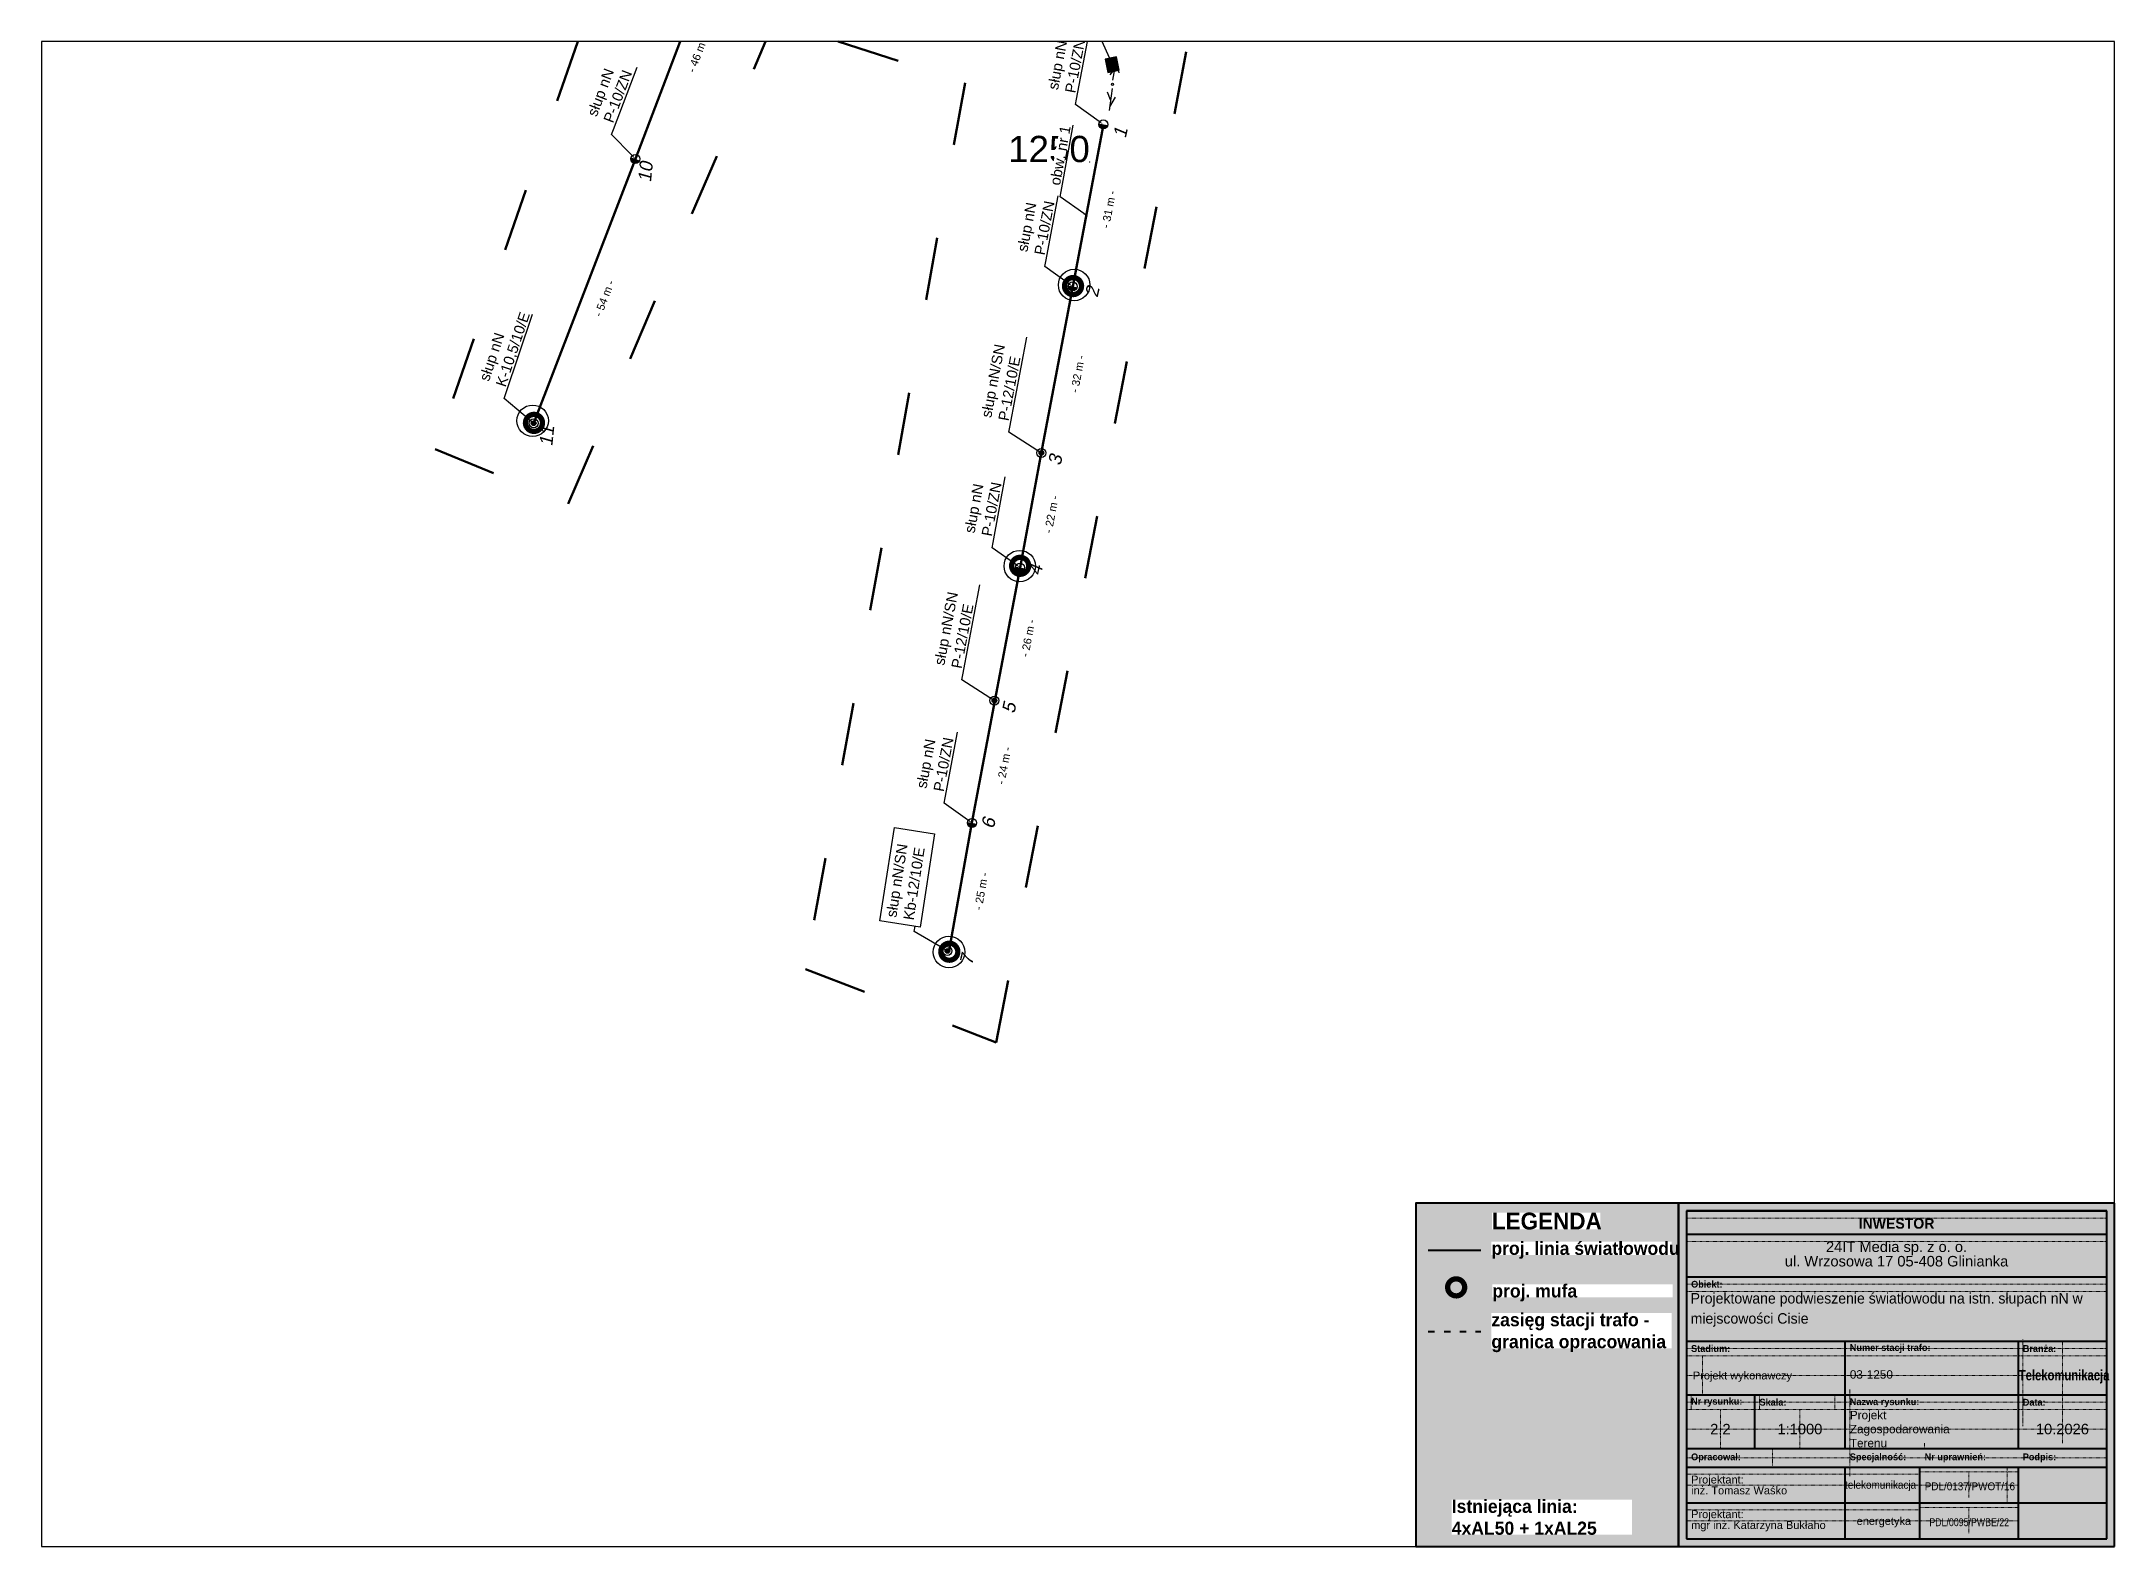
# Paper-space layout '1250-2' of a CAD drawing. Header units: metres, sheet in millimetres. Extents: x 0 to 395, y 0 to 287.
# The model-space entities are those that its viewports show. They can reach past a viewport. Long polylines and large blocks are cut down to what shows.
import ezdxf
from ezdxf import colors
from ezdxf.entities.mleader import LeaderData, LeaderLine
from ezdxf.enums import TextEntityAlignment as Align
from ezdxf.math import Vec2, Vec3

# ---------------------------------------------------------------- set-up
doc = ezdxf.new("R2010")
doc.units = ezdxf.units.M
for name, pattern in [('ACAD_ISO03W100', [30, 12, -18]), ('DGN Style 2', [0.005224, 0.003135, -0.00209]), ('GCAD_ISO03W100', [30, 12, -18])]:
    doc.linetypes.add(name, pattern=pattern)
for name, color, linetype, lineweight in [('!tele', 30, 'Continuous', 50), ('!trafo', 6, 'GCAD_ISO03W100', 50), ('00_Mufa', 3, 'Continuous', 30), ('00_rurka', 30, 'Continuous', 30), ('@Tabelka', 7, 'Continuous', 13), ('_MM LINIA Sn', 40, 'Continuous', 30), ('_mm zasięg trafo', 6, 'ACAD_ISO03W100', 35), ('_numery', 7, 'Continuous', 40), ('_światłowód', 30, 'Continuous', 50), ('trafo otwock2|Survey_Point_Text_Name', 7, 'Continuous', 0)]:
    doc.layers.add(name, color=color, linetype=linetype, lineweight=lineweight)
doc.layers.add('@KonstrTabelki', color=253, linetype='DGN Style 2', lineweight=0, plot=False)
doc.layers.add('_arkusze model', color=7, linetype='Continuous', lineweight=50, plot=False)
for name, color, linetype in [('_MM mufy', 3, 'Continuous'), ('_MM opisy', 7, 'Continuous'), ('_MM slupy', 5, 'Continuous'), ('_mm trafo', 3, 'Continuous'), ('DIM', 7, 'Continuous')]:
    doc.layers.add(name, color=color, linetype=linetype)
doc.styles.add('BardzoMale-PrawaGora', font='arial.ttf', dxfattribs={"height": 0.0025})
doc.styles.get("Standard").update_dxf_attribs({"font": 'arial.ttf'})
doc.dimstyles.new('opis linie', dxfattribs={"dimtxt": 1.5, "dimasz": 0.18, "dimexe": 0.18, "dimexo": 0.0625, "dimgap": 2.5, "dimtad": 4, "dimdec": 0, "dimzin": 0, "dimdsep": 46, "dimtxsty": 'Standard', "dimcen": 0.09, "dimse1": 1, "dimse2": 1, "dimsd1": 1, "dimsd2": 1, "dimclrt": 256, "dimadec": 0, "dimazin": 0, "dimtfac": 1, "dimtdec": 0, "dimtofl": 0, "dimtmove": 0, "dimatfit": 3, "dimfxl": 1, "dimtfill": 1, "dimtolj": 1, "dimtzin": 0, "dimarcsym": 0})

# ---------------------------------------------------------------- blocks, each defined once
blk = doc.blocks.new('tabelka')
at = {"true_color": 0xffffff, "transparency": 33554687}
h = blk.add_hatch(color=7, dxfattribs=at)
h.dxf.hatch_style = 1
h.paths.add_polyline_path([(-83, 65.41), (0, 65.41), (0, 0), (-83, 0)])
at = {"layer": '@KonstrTabelki', "lineweight": 0}
for p, q in [((-1.5, 62.52), (-81.5, 62.52)), ((-1.5, 58.08), (-81.5, 58.08)), ((-1.5, 49.94), (-81.5, 49.94)), ((-81.5, 48.55), (-1.5, 48.55)), ((-1.5, 37.69), (-81.5, 37.69)), ((-81.5, 36.3), (-1.5, 36.3)), ((-78.46, 36.3), (-78.46, 28.86)), ((-17.47, 39.44), (-17.47, 22.94)), ((-9.93, 19.68), (-9.93, 39.08)), ((-81.5, 32.58), (-1.5, 32.58)), ((-80.6, 28.86), (-80.6, 26.08)), ((-67.58, 28.86), (-67.58, 26.08)), ((-53.27, 26.08), (-53.27, 28.86)), ((-50.39, 29.9), (-50.39, 18.64)), ((-17.47, 28.86), (-17.47, 22.94)), ((-9.93, 19.68), (-9.93, 28.86)), ((-1.5, 27.47), (-81.5, 27.47)), ((-81.5, 26.08), (-1.5, 26.08)), ((-74.99, 18.64), (-74.99, 26.08)), ((-59.88, 18.64), (-59.88, 26.08)), ((-1.5, 27.47), (-18.36, 27.47)), ((-1.5, 22.36), (-81.5, 22.36)), ((-1.5, 22.36), (-18.36, 22.36)), ((-81.5, 16.88), (-1.5, 16.88)), ((-65.11, 18.64), (-65.11, 15.11)), ((-50.39, 18.64), (-50.39, 13.41)), ((-36.15, 19.68), (-36.15, 18.64)), ((-37.05, 13.77), (-81.5, 13.77)), ((-37.05, 14.25), (-18.36, 14.25)), ((-27.71, 14.25), (-27.71, 9.31)), ((-20.43, 15.11), (-20.43, 8.31)), ((-37.05, 11.71), (-81.5, 11.71)), ((-18.36, 11.71), (-37.05, 11.71)), ((-37.05, 6.97), (-81.5, 6.97)), ((-37.05, 4.9), (-81.5, 4.9)), ((-37.05, 7.44), (-18.36, 7.44)), ((-18.36, 4.9), (-37.05, 4.9)), ((-27.71, 7.44), (-27.71, 2.5))]:
    blk.add_line(p, q, dxfattribs=at)
at = {"layer": '@KonstrTabelki'}
for points in [[(-51.29, 28.86), (-51.29, 39.08)], [(-51.29, 18.64), (-51.29, 28.86)]]:
    blk.add_lwpolyline(points, dxfattribs=at)
at = {"layer": '@Tabelka', "lineweight": 40}
for p, q in [((0, 65.41), (-83, 65.41)), ((-83, 65.41), (-83, 0)), ((-81.5, 63.91), (-1.5, 63.91)), ((-1.5, 63.91), (-81.5, 63.91)), ((-81.5, 63.91), (-81.5, 1.5)), ((-1.5, 1.5), (-1.5, 63.91)), ((0, 0), (0, 65.41)), ((-81.5, 59.47), (-1.5, 59.47)), ((-81.5, 51.33), (-1.5, 51.33)), ((-81.5, 39.08), (-1.5, 39.08)), ((-81.5, 39.08), (-18.36, 39.08)), ((-51.29, 28.86), (-51.29, 39.08)), ((-51.29, 28.86), (-51.29, 35.67)), ((-18.36, 39.08), (-18.36, 28.86)), ((-81.5, 28.86), (-18.36, 28.86)), ((-68.48, 18.64), (-68.48, 28.86)), ((-51.29, 18.64), (-51.29, 28.86)), ((-18.36, 28.86), (-1.5, 28.86)), ((-18.36, 28.86), (-18.36, 18.64)), ((-51.29, 18.64), (-51.29, 25.45)), ((-18.36, 25.45), (-18.36, 18.64)), ((-81.5, 18.64), (-1.5, 18.64)), ((-81.5, 18.64), (-1.5, 18.64)), ((-81.5, 15.11), (-1.5, 15.11)), ((-51.29, 1.5), (-51.29, 15.11)), ((-37.05, 1.5), (-37.05, 15.11)), ((-18.36, 15.11), (-18.36, 1.5)), ((-81.5, 8.31), (-1.5, 8.31)), ((-81.5, 8.31), (-1.5, 8.31)), ((-81.5, 1.5), (-1.5, 1.5)), ((-83, 0), (0, 0))]:
    blk.add_line(p, q, dxfattribs=at)
at = {"layer": '@Tabelka'}
for s, insert, char_height, attachment_point, line_spacing_factor in [('{\\fLato Light|b1|i0|c238|p34;INWESTOR}', (-41.5, 62.52), 2, 2, 0.825), ('24IT Media sp. z o. o.\\Pul. Wrzosowa 17 05-408 Glinianka', (-41.5, 58.08), 2, 2, 0.825), ('{\\fLato Light|b1|i0|c238|p34;Obiekt:}', (-80.6, 49.94), 1.3, 4, 0.946154), ('{\\fLato Light|b1|i0|c238|p34;Branża:}', (-17.47, 37.69), 1.3, 4, 0.946154), ('Projekt wykonawczy', (-80.27, 32.34), 1.5, 4, 0.825), ('{\\fLato Light|b1|i0|c238|p34;\\W0.8;Telekomunikacja}', (-9.6, 32.34), 2, 5, 0.76875), ('{\\fLato Light|b1|i0|c238|p34;Nr rysunku:}', (-80.6, 27.47), 1.3, 4, 0.946154), ('{\\fLato Light|b1|i0|c238|p34;Skala:}', (-67.58, 27.47), 1.3, 4, 0.946154), ('{\\fLato Light|b1|i0|c238|p34;Nazwa rysunku:}', (-50.39, 27.38), 1.3, 4, 0.946154), ('{\\fLato Light|b1|i0|c238|p34;Data:}', (-17.47, 27.47), 1.3, 4, 0.946154), ('10.2026', (-9.93, 22.36), 2, 5, 0.825), ('{\\fLato Light|b1|i0|c238|p34;Opracował:}', (-80.6, 16.88), 1.3, 4, 0.946154), ('{\\fLato Light|b1|i0|c238|p34;Specjalność:}', (-50.39, 16.88), 1.3, 4, 0.946154), ('{\\fLato Light|b1|i0|c238|p34;Nr uprawnień:}', (-36.15, 16.88), 1.3, 4, 0.946154), ('{\\fLato Light|b1|i0|c238|p34;Podpis:}', (-17.47, 16.88), 1.3, 4, 0.946154)]:
    blk.add_mtext(s, dxfattribs=dict(at, insert=insert, char_height=char_height, attachment_point=attachment_point, line_spacing_factor=line_spacing_factor))
for s, insert, char_height, width, attachment_point, line_spacing_factor in [('{\\fLato Light|b1|i0|c238|p34;Stadium:}', (-80.6, 37.69), 1.3, 8.6456, 4, 0.946154), ('{\\fLato Light|b1|i0|c238|p34;Numer stacji trafo:}', (-50.39, 37.69), 1.3, 16.1141, 4, 0.946154), ('Projektant:\\Pinż. Tomasz Waśko', (-80.6, 11.71), 1.5, 27.9275, 4, 0.825), ('{\\W0.9;telekomunikacja}', (-44.53, 11.53), 1.5, 22.915, 5, 0.825), ('{\\W0.9;PDL/0137/PWOT/16}', (-27.54, 11.46), 1.5, 22.915, 5, 0.825), ('Projektant:\\Pmgr inż. Katarzyna Bukłaho', (-80.6, 4.9), 1.5, 27.9275, 4, 0.825), ('energetyka', (-43.91, 4.64), 1.5, 22.915, 5, 0.825), ('{\\W0.8;PDL/0095/PWBE/22}', (-27.66, 4.62), 1.5, 22.915, 5, 0.825)]:
    blk.add_mtext(s, dxfattribs=dict(at, insert=insert, char_height=char_height, width=width, attachment_point=attachment_point, line_spacing_factor=line_spacing_factor))
blk = doc.blocks.new('mufa')
at = {"layer": '_MM mufy'}
h = blk.add_hatch(color=256, dxfattribs=at)
h.dxf.hatch_style = 1
h.paths.add_polyline_path([(2.15, 0.12, 1), (-2.1, -0.05, 1)])
h.paths.add_polyline_path([(-1.1, -0.01, -1), (1.15, 0.08, -1)], flags=16)
h.paths.add_polyline_path([(-0.83, 0, -1), (0.88, 0.07, -1)], flags=0)
blk = doc.blocks.new('legenda')
at = {"true_color": 0xffffff, "transparency": 33554687}
h = blk.add_hatch(color=7, dxfattribs=at)
h.dxf.hatch_style = 1
h.paths.add_polyline_path([(-50, 65.41), (0, 65.41), (0, 0), (-50, 0)])
at = {"lineweight": 40}
blk.add_lwpolyline([(0, 65.41), (-50, 65.41), (-50, 0)], dxfattribs=at)
at = {"layer": '_mm zasięg trafo', "lineweight": 40, "ltscale": 0.1}
blk.add_lwpolyline([(-47.62, 40.95), (-37.62, 40.95)], dxfattribs=at)
at = {"layer": '_światłowód', "lineweight": 40}
blk.add_lwpolyline([(-47.62, 56.41), (-37.62, 56.41)], dxfattribs=at)
at = {"layer": '_mm zasięg trafo'}
blk.add_blockref('mufa', (-42.35, 49.31), dxfattribs=at)
at = {"layer": '_mm zasięg trafo', "bg_fill": 3, "box_fill_scale": 1, "bg_fill_color": 256, "bg_fill_transparency": 0}
for s, width, heights, insert, char_height, attachment_point in [('{\\fLato Light|b1|i0|c238|p34;\\C7;LEGENDA}', 20.65, [-3.27], (-35.53, 63.58), 3.2, 1), ('\\pxt4;{\\fLato Light|b1|i0|c238|p34;\\C7;proj. linia światłowodu}', 34.3358, [0], (-35.62, 56.41), 2.5, 4), ('\\pxt4;{\\fLato Light|b1|i0|c238|p34;\\C7;proj. mufa}', 34.3358, [0], (-35.44, 48.3), 2.5, 4), ('\\pxt4;{\\fLato Light|b1|i0|c238|p34;\\C7;zasięg stacji trafo - granica opracowania}', 34.3358, [-7.36], (-35.62, 40.72), 2.5, 4)]:
    blk.add_mtext_dynamic_manual_height_columns(s, width=width, gutter_width=1, heights=heights, dxfattribs=dict(at, insert=insert, char_height=char_height, attachment_point=attachment_point))
at = {"lineweight": 40}
blk.add_lwpolyline([(-50, 0), (0, 0), (0, 65.41)], dxfattribs=at)
at = {"layer": '_mm zasięg trafo', "insert": (-43.16, 5.56), "char_height": 2.5, "attachment_point": 4, "bg_fill": 3, "box_fill_scale": 1, "bg_fill_color": 256, "bg_fill_transparency": 0}
blk.add_mtext_dynamic_manual_height_columns('\\pxt4;{\\fLato Light|b1|i0|c238|p34;\\C7;Istniejąca linia:\\P4xAL50 + 1xAL25}', width=34.3358, gutter_width=1, heights=[-6.79], dxfattribs=at)
blk = doc.blocks.new('trafo')
at = {"layer": '_mm trafo'}
h = blk.add_hatch(color=256, dxfattribs=at)
h.dxf.hatch_style = 1
h.paths.add_polyline_path([(-1.15, 1.02), (-0.52, -1.51), (1.64, -0.96), (1.01, 1.59)])
at = {"layer": '_MM LINIA Sn', "color": 2, "lineweight": 60}
for p, q in [((0.58, 0.02), (-0.43, 0.9)), ((-0.32, -0.23), (0.58, 0.02)), ((0.58, -0.92), (-0.32, -0.23)), ((0.55, -0.72), (0.41, -0.9)), ((0.41, -0.9), (0.58, -0.92)), ((0.58, -0.92), (0.55, -0.72))]:
    blk.add_line(p, q, dxfattribs=at)
at = {"layer": '_mm trafo', "flags": 128}
blk.add_lwpolyline([(-0.52, -1.52), (1.64, -0.96), (0.98, 1.58), (-1.17, 0.99), (-0.52, -1.52)], close=True, dxfattribs=at)
blk = doc.blocks.new('ZN')
at = {"layer": '_MM slupy', "transparency": 33554687}
h = blk.add_hatch(color=256, dxfattribs=at)
h.dxf.hatch_style = 1
h.paths.add_polyline_path([(0, -0.86), (0, 0.86, 1)])
at = {"layer": '_MM slupy'}
blk.add_circle((0, 0), 0.857, dxfattribs=at)
blk = doc.blocks.new('E')
at = {"layer": '_MM slupy'}
h = blk.add_hatch(color=256, dxfattribs=at)
h.dxf.hatch_style = 1
h.paths.add_polyline_path([(0.27, 0.37, 1), (-0.27, -0.37, 1)])
for radius in [0.857, 0.457]:
    blk.add_circle((0, 0), radius, dxfattribs=at)
blk = doc.blocks.new('trafo otwock2|NULL-flatten-1083')
at = {"color": 2, "linetype": 'Continuous', "lineweight": 0}
blk.add_point((0, 0), dxfattribs=at)
blk = doc.blocks.new('trafo otwock2-flatten-1')
at = {"layer": '!tele'}
blk.add_blockref('trafo otwock2|NULL-flatten-1083', (7525507.6139, 5787170.01323), dxfattribs=at)
at = {"layer": 'trafo otwock2|Survey_Point_Text_Name', "color": 3, "linetype": 'Continuous', "lineweight": 53}
blk.add_text('1250', height=5, dxfattribs=at).set_placement((7525507.6139, 5787170.01323), align=Align.RIGHT)
blk = doc.blocks.new('*D3405')
at = {"layer": 'DIM', "insert": (7525486.95, 5787031.2), "char_height": 1.5, "attachment_point": 5, "rotation": 79.9301, "bg_fill": 3, "box_fill_scale": 1.1, "bg_fill_color": 9, "bg_fill_true_color": 13158600, "bg_fill_transparency": 0}
blk.add_mtext('\\A1;- 25 m -', dxfattribs=at)
blk = doc.blocks.new('*D3406')
at = {"layer": 'DIM', "insert": (7525491.28, 5787055.09), "char_height": 1.5, "attachment_point": 5, "rotation": 79.4292, "bg_fill": 3, "box_fill_scale": 1.1, "bg_fill_color": 9, "bg_fill_true_color": 13158600, "bg_fill_transparency": 0}
blk.add_mtext('\\A1;- 24 m -', dxfattribs=at)
blk = doc.blocks.new('*D3407')
at = {"layer": 'DIM', "insert": (7525495.87, 5787079.38), "char_height": 1.5, "attachment_point": 5, "rotation": 79.2403, "bg_fill": 3, "box_fill_scale": 1.1, "bg_fill_color": 9, "bg_fill_true_color": 13158600, "bg_fill_transparency": 0}
blk.add_mtext('\\A1;- 26 m -', dxfattribs=at)
blk = doc.blocks.new('*D3408')
at = {"layer": 'DIM', "insert": (7525500.29, 5787102.94), "char_height": 1.5, "attachment_point": 5, "rotation": 79.5132, "bg_fill": 3, "box_fill_scale": 1.1, "bg_fill_color": 9, "bg_fill_true_color": 13158600, "bg_fill_transparency": 0}
blk.add_mtext('\\A1;- 22 m -', dxfattribs=at)
blk = doc.blocks.new('*D3409')
at = {"layer": 'DIM', "insert": (7525505.31, 5787129.69), "char_height": 1.5, "attachment_point": 5, "rotation": 79.314, "bg_fill": 3, "box_fill_scale": 1.1, "bg_fill_color": 9, "bg_fill_true_color": 13158600, "bg_fill_transparency": 0}
blk.add_mtext('\\A1;- 32 m -', dxfattribs=at)
blk = doc.blocks.new('*D3410')
at = {"layer": 'DIM', "insert": (7525511.23, 5787161.02), "char_height": 1.5, "attachment_point": 5, "rotation": 79.2889, "bg_fill": 3, "box_fill_scale": 1.1, "bg_fill_color": 9, "bg_fill_true_color": 13158600, "bg_fill_transparency": 0}
blk.add_mtext('\\A1;- 31 m -', dxfattribs=at)
blk = doc.blocks.new('*D3417')
at = {"layer": 'DIM', "insert": (7525415.2, 5787144.07), "char_height": 1.5, "attachment_point": 5, "rotation": 68.9564, "bg_fill": 3, "box_fill_scale": 1.1, "bg_fill_color": 9, "bg_fill_true_color": 13158600, "bg_fill_transparency": 0}
blk.add_mtext('\\A1;- 54 m -', dxfattribs=at)
blk = doc.blocks.new('*D3418')
at = {"layer": 'DIM', "insert": (7525432.98, 5787190.55), "char_height": 1.5, "attachment_point": 5, "rotation": 69.183, "bg_fill": 3, "box_fill_scale": 1.1, "bg_fill_color": 9, "bg_fill_true_color": 13158600, "bg_fill_transparency": 0}
blk.add_mtext('\\A1;- 46 m -', dxfattribs=at)
blk = doc.blocks.new('q')
at = {"layer": '_MM slupy'}
blk.add_blockref('ZN', (0, 0), dxfattribs=at)
at = {"layer": '_MM opisy'}
ml = blk.add_multileader_mtext('Standard', dxfattribs=at)
ml.set_content('\\pxql;słup nN\\PP-10/ZN', color=256)
ml.set_leader_properties()
ml.build(insert=Vec2(0, 0))
ml.multileader.update_dxf_attribs({"has_text_frame": 1, "text_left_attachment_type": 5, "text_right_attachment_type": 5, "dogleg_length": 1, "arrow_head_size": 1})
ctx = ml.context
ctx.base_point, ctx.char_height, ctx.arrow_head_size, ctx.landing_gap_size, ctx.plane_origin = Vec3(3.75, 5.9), 2, 1, 1, Vec3(1.72, -1.42)
ctx.left_attachment, ctx.right_attachment = 5, 5
notes = []
notes.append((ctx, [(0, (1, 1, 0), (2.75, 5.9), (1, 0), 1, [(0, [(0, 0), (2.75, 5.9)], 0, [])])]))
ctx.mtext.insert, ctx.mtext.flow_direction = Vec3(4.75, 11.7), 5
ctx.mtext.has_bg_fill, ctx.mtext.bg_color, ctx.mtext.bg_scale_factor, ctx.mtext.bg_transparency, ctx.mtext.use_window_bg_color = 1, -1023410175, 1, 0, 1
for ctx, leaders in notes:
    for number, flags, end, landing, length, lines in leaders:
        leader = LeaderData()
        leader.index, (leader.has_last_leader_line, leader.has_dogleg_vector, leader.attachment_direction) = number, flags
        leader.last_leader_point, leader.dogleg_vector, leader.dogleg_length = Vec3(end), Vec3(landing), length
        for number, points, colour, breaks in lines:
            line = LeaderLine()
            line.index, line.vertices, line.color, line.breaks = number, Vec3.list(points), colors.encode_raw_color(colour), breaks
            leader.lines.append(line)
        ctx.leaders.append(leader)

msp = doc.modelspace()

# ---------------------------------------------------------------- linework, layer by layer
at = {"layer": '!trafo', "color": 6}
msp.add_lwpolyline([(7525383.04, 5787115.34), (7525408.35, 5787104.95), (7525447.59, 5787196.93), (7525483.88, 5787185.12), (7525453.5, 5787016.35), (7525489.79, 5787002.42), (7525531.56, 5787220.14), (7525572.91, 5787207.06), (7525572.91, 5787266.55), (7525457.72, 5787317.18), (7525403.71, 5787248.83), (7525418.06, 5787215.5)], close=True, dxfattribs=at)
at = {"layer": '00_Mufa'}
for centre in [(7525504.64, 5787146.62), (7525401.55, 5787120.76), (7525494.29, 5787093.09), (7525480.81, 5787019.61)]:
    msp.add_circle(centre, 3, dxfattribs=at)
at = {"layer": '00_rurka'}
for points in [[(7525512.02, 5787185.64), (7525512.78, 5787189.79)], [(7525512.41, 5787187.83), (7525511.4, 5787186.61)], [(7525512.68, 5787189.11), (7525513.15, 5787187.04)], [(7525511.55, 5787181.84), (7525510.97, 5787183.31)], [(7525511.85, 5787184.05), (7525511.31, 5787179.86)], [(7525511.41, 5787180.54), (7525512.49, 5787182.37)]]:
    msp.add_lwpolyline(points, dxfattribs=at)
msp.add_circle((7525511.93, 5787184.8), 0.215, dxfattribs=at)

# ---------------------------------------------------------------- block references
at = {"layer": '_arkusze model', "rotation": 357.3066721443945}
msp.add_blockref('trafo', (7525511.64, 5787188.55), dxfattribs=at)

# ---------------------------------------------------------------- next in the draw order: block references
for p, rotation in [((7525421.11, 5787170.62), 69.183005740278), ((7525504.36, 5787146.34), 79.28886402288882), ((7525494.34, 5787092.82), 79.51315444884398), ((7525485.18, 5787044.2), 79.42917663554039)]:
    msp.add_blockref('q', p, dxfattribs=dict(rotation=rotation))

# ---------------------------------------------------------------- next in the draw order: leaders
at = {"layer": '_MM opisy'}
ml = msp.add_multileader_mtext('Standard', dxfattribs=at)
ml.set_content('\\pxql;słup nN\\PK-10,5/10/E', color=256)
ml.set_leader_properties()
ml.build(insert=Vec2(0, 0))
ml.multileader.update_dxf_attribs({"has_text_frame": 1, "text_left_attachment_type": 5, "text_right_attachment_type": 5, "dogleg_length": 1, "arrow_head_size": 1})
ctx = ml.context
ctx.base_point, ctx.char_height, ctx.arrow_head_size, ctx.landing_gap_size, ctx.plane_origin, ctx.plane_x_axis, ctx.plane_y_axis = Vec3(7525396.48, 5787125.98), 2, 1, 1, Vec3(7525403.64, 5787121.47), Vec3(0.317871, 0.948134), Vec3(-0.948134, 0.317871)
ctx.left_attachment, ctx.right_attachment = 5, 5
notes = []
notes.append((ctx, [(0, (1, 1, 0), (7525396.16, 5787125.03), (0.317871, 0.948134), 1, [(0, [(7525401.75, 5787120.3)], 0, [])])]))
ctx.mtext.insert, ctx.mtext.text_direction, ctx.mtext.flow_direction = Vec3(7525391.33, 5787128.76), Vec3(0.317871, 0.948134), 5
ctx.mtext.has_bg_fill, ctx.mtext.bg_color, ctx.mtext.bg_scale_factor, ctx.mtext.bg_transparency, ctx.mtext.use_window_bg_color = 1, -1023410175, 1, 0, 1
at = {"layer": '_mm trafo', "color": 3}
ml = msp.add_multileader_mtext('Standard', dxfattribs=at)
ml.set_content('STACJA TRAFO\\P03-1250', color=3)
ml.set_leader_properties()
ml.build(insert=Vec2(0, 0))
ml.multileader.update_dxf_attribs({"has_text_frame": 1, "text_left_attachment_type": 5, "text_right_attachment_type": 5, "dogleg_length": 1, "arrow_head_size": 1.5})
ctx = ml.context
ctx.base_point, ctx.char_height, ctx.arrow_head_size, ctx.plane_origin, ctx.plane_x_axis, ctx.plane_y_axis = Vec3(7525481.11, 5787199.46), 2, 1.5, Vec3(7525515.78, 5787156.45), Vec3(0.999891, 0.014731), Vec3(-0.014731, 0.999891)
ctx.left_attachment, ctx.right_attachment, ctx.text_align_type, ctx.attachment_type = 5, 5, 2, 2
notes.append((ctx, [(0, (1, 1, 0), (7525506.82, 5787199.84), (-0.999891, -0.014731), 1, [(0, [(7525512.54, 5787187.26)], 0, [])])]))
ctx.mtext.insert, ctx.mtext.text_direction, ctx.mtext.rotation, ctx.mtext.alignment, ctx.mtext.flow_direction = Vec3(7525503.73, 5787205.61), Vec3(0.999891, 0.014731), 6.129723, 3, 5
ctx.mtext.has_bg_fill, ctx.mtext.bg_color, ctx.mtext.bg_scale_factor, ctx.mtext.bg_transparency, ctx.mtext.use_window_bg_color = 1, -1073741824, 1, 0, 1
for ctx, leaders in notes:
    for number, flags, end, landing, length, lines in leaders:
        leader = LeaderData()
        leader.index, (leader.has_last_leader_line, leader.has_dogleg_vector, leader.attachment_direction) = number, flags
        leader.last_leader_point, leader.dogleg_vector, leader.dogleg_length = Vec3(end), Vec3(landing), length
        for number, points, colour, breaks in lines:
            line = LeaderLine()
            line.index, line.vertices, line.color, line.breaks = number, Vec3.list(points), colors.encode_raw_color(colour), breaks
            leader.lines.append(line)
        ctx.leaders.append(leader)

# ---------------------------------------------------------------- next in the draw order: linework, layer by layer
at = {"layer": '!tele'}
msp.add_lwpolyline([(7525401.79, 5787120.4), (7525421.11, 5787170.62), (7525437.35, 5787213.33), (7525433.79, 5787227.22), (7525414.42, 5787238.66), (7525439.13, 5787266.82), (7525458.92, 5787287.19)], dxfattribs=at)

# ---------------------------------------------------------------- next in the draw order: block references
for name, p, rotation in [('q', (7525510.2, 5787177.19), 79.28886402288882), ('E', (7525401.75, 5787120.3), 71.46575182468331)]:
    msp.add_blockref(name, p, dxfattribs=dict(rotation=rotation))

# ---------------------------------------------------------------- next in the draw order: linework, layer by layer
msp.add_lwpolyline([(7525480.81, 5787019.61), (7525485.18, 5787044.2), (7525489.52, 5787067.44), (7525494.34, 5787092.82), (7525498.36, 5787114.53), (7525504.36, 5787146.34), (7525510.2, 5787177.19)], dxfattribs=at)

# ---------------------------------------------------------------- next in the draw order: block references
msp.add_blockref('trafo otwock2-flatten-1', (0, 0), dxfattribs=at)

# ---------------------------------------------------------------- next in the draw order: texts
at = {"layer": '_numery', "oblique": 10}
msp.add_text('1', height=2.5, rotation=77.103, dxfattribs=at).set_placement((7525518.19, 5787194.38))

# ---------------------------------------------------------------- next in the draw order: texts
at = {"layer": '_MM opisy', "insert": (7525468.81, 5787026.4), "char_height": 2, "attachment_point": 1, "rotation": 81.2249, "bg_fill": 3, "box_fill_scale": 1, "bg_fill_color": 1, "bg_fill_transparency": 0}
msp.add_mtext('\\pxql;słup nN/SN\\PKb-12/10/E', dxfattribs=at)

# ---------------------------------------------------------------- next in the draw order: dimensions: what is measured, and where the dimension line sits
at = {"layer": 'DIM'}
for p1, p2, picture, middle in [((7525401.79, 5787120.4), (7525421.11, 5787170.62), '*D3417', (7525415.2, 5787144.07)), ((7525480.81, 5787019.61), (7525485.18, 5787044.2), '*D3405', (7525486.95, 5787031.2))]:
    dim = msp.add_aligned_dim(p1=p1, p2=p2, distance=-0.75, dimstyle='opis linie', override={"dimpost": '- <> m -'}, dxfattribs=at)
    dim.commit()
    dim.dimension.update_dxf_attribs({"geometry": picture, "text_midpoint": middle})

# ---------------------------------------------------------------- next in the draw order: linework, layer by layer
at = {"layer": '_MM opisy', "linetype": 'ByBlock', "lineweight": -2}
for p, q in [((7525474.21, 5787023.54), (7525474.36, 5787024.53)), ((7525479.65, 5787020.34), (7525474.21, 5787023.54))]:
    msp.add_line(p, q, dxfattribs=at)
at = {"layer": '_MM opisy', "color": 0, "lineweight": -2}
msp.add_lwpolyline([(7525467.67, 5787025.56), (7525470.41, 5787043.31), (7525478.08, 5787042.13), (7525475.34, 5787024.38)], close=True, dxfattribs=at)
at = {"layer": '_MM opisy'}
msp.add_solid([(7525479.74, 5787020.48), (7525480.51, 5787019.83), (7525479.57, 5787020.19)], dxfattribs=at)

# ---------------------------------------------------------------- next in the draw order: block references
at = {"color": 5, "lineweight": 70}
for p in [(7525401.79, 5787120.33), (7525480.85, 5787019.64)]:
    msp.add_blockref('mufa', p, dxfattribs=at)
at = {"rotation": 81.22494425657163}
msp.add_blockref('E', (7525480.51, 5787019.83), dxfattribs=at)

# ---------------------------------------------------------------- next in the draw order: texts
at = {"layer": '_numery', "oblique": 10}
for s, rotation, p in [('11', 84.1279, (7525405.3, 5787115.84)), ('7', 77.103, (7525485.2, 5787016.98))]:
    msp.add_text(s, height=2.5, rotation=rotation, dxfattribs=at).set_placement(p)

# ---------------------------------------------------------------- next in the draw order: dimensions: what is measured, and where the dimension line sits
at = {"layer": 'DIM'}
for p1, p2, picture, middle in [((7525421.11, 5787170.62), (7525437.35, 5787213.33), '*D3418', (7525432.98, 5787190.55)), ((7525485.18, 5787044.2), (7525489.52, 5787067.44), '*D3406', (7525491.28, 5787055.09))]:
    dim = msp.add_aligned_dim(p1=p1, p2=p2, distance=-0.75, dimstyle='opis linie', override={"dimpost": '- <> m -'}, dxfattribs=at)
    dim.commit()
    dim.dimension.update_dxf_attribs({"geometry": picture, "text_midpoint": middle})

# ---------------------------------------------------------------- next in the draw order: texts
at = {"layer": '_numery', "oblique": 10}
for s, rotation, p in [('10', 84.1279, (7525424.08, 5787166.09)), ('6', 77.103, (7525489.32, 5787042.96))]:
    msp.add_text(s, height=2.5, rotation=rotation, dxfattribs=at).set_placement(p)

# ---------------------------------------------------------------- next in the draw order: dimensions: what is measured, and where the dimension line sits
at = {"layer": 'DIM'}
dim = msp.add_aligned_dim(p1=(7525489.52, 5787067.44), p2=(7525494.34, 5787092.82), distance=-0.75, dimstyle='opis linie', override={"dimpost": '- <> m -'}, dxfattribs=at)
dim.commit()
dim.dimension.update_dxf_attribs({"geometry": '*D3407', "text_midpoint": (7525495.87, 5787079.38)})

# ---------------------------------------------------------------- next in the draw order: dimensions: what is measured, and where the dimension line sits
dim = msp.add_aligned_dim(p1=(7525494.34, 5787092.82), p2=(7525498.36, 5787114.53), distance=-0.75, dimstyle='opis linie', override={"dimpost": '- <> m -'}, dxfattribs=at)
dim.commit()
dim.dimension.update_dxf_attribs({"geometry": '*D3408', "text_midpoint": (7525500.29, 5787102.94)})

# ---------------------------------------------------------------- next in the draw order: leaders
at = {"layer": '_MM opisy'}
ml = msp.add_multileader_mtext('Standard', dxfattribs=at)
ml.set_content('\\pxql;słup nN/SN\\PP-12/10/E', color=256)
ml.set_leader_properties()
ml.build(insert=Vec2(0, 0))
ml.multileader.update_dxf_attribs({"has_text_frame": 1, "text_left_attachment_type": 5, "text_right_attachment_type": 5, "dogleg_length": 1, "arrow_head_size": 1})
ctx = ml.context
ctx.base_point, ctx.char_height, ctx.arrow_head_size, ctx.landing_gap_size, ctx.plane_origin, ctx.plane_x_axis, ctx.plane_y_axis = Vec3(7525483.46, 5787072.4), 2, 1, 1, Vec3(7525491.17, 5787068.92), Vec3(0.185562, 0.982633), Vec3(-0.982633, 0.185562)
ctx.left_attachment, ctx.right_attachment = 5, 5
notes = []
notes.append((ctx, [(0, (1, 1, 0), (7525483.28, 5787071.42), (0.185562, 0.982633), 1, [(0, [(7525489.46, 5787067.5)], 0, [])])]))
ctx.mtext.insert, ctx.mtext.text_direction, ctx.mtext.flow_direction = Vec3(7525477.95, 5787074.46), Vec3(0.185562, 0.982633), 5
ctx.mtext.has_bg_fill, ctx.mtext.bg_color, ctx.mtext.bg_scale_factor, ctx.mtext.bg_transparency, ctx.mtext.use_window_bg_color = 1, -1023410175, 1, 0, 1
for ctx, leaders in notes:
    for number, flags, end, landing, length, lines in leaders:
        leader = LeaderData()
        leader.index, (leader.has_last_leader_line, leader.has_dogleg_vector, leader.attachment_direction) = number, flags
        leader.last_leader_point, leader.dogleg_vector, leader.dogleg_length = Vec3(end), Vec3(landing), length
        for number, points, colour, breaks in lines:
            line = LeaderLine()
            line.index, line.vertices, line.color, line.breaks = number, Vec3.list(points), colors.encode_raw_color(colour), breaks
            leader.lines.append(line)
        ctx.leaders.append(leader)

# ---------------------------------------------------------------- next in the draw order: block references
at = {"color": 5, "lineweight": 70}
msp.add_blockref('mufa', (7525494.33, 5787093.12), dxfattribs=at)
at = {"rotation": 79.3061274395642}
msp.add_blockref('E', (7525489.46, 5787067.5), dxfattribs=at)

# ---------------------------------------------------------------- next in the draw order: texts
at = {"layer": '_numery', "oblique": 10}
for s, p in [('4', (7525498.28, 5787091.16)), ('5', (7525493.25, 5787064.91))]:
    msp.add_text(s, height=2.5, rotation=77.103, dxfattribs=at).set_placement(p)

# ---------------------------------------------------------------- next in the draw order: dimensions: what is measured, and where the dimension line sits
at = {"layer": 'DIM'}
dim = msp.add_aligned_dim(p1=(7525498.36, 5787114.53), p2=(7525504.36, 5787146.34), distance=-0.75, dimstyle='opis linie', override={"dimpost": '- <> m -'}, dxfattribs=at)
dim.commit()
dim.dimension.update_dxf_attribs({"geometry": '*D3409', "text_midpoint": (7525505.31, 5787129.69)})

# ---------------------------------------------------------------- next in the draw order: dimensions: what is measured, and where the dimension line sits
dim = msp.add_aligned_dim(p1=(7525504.36, 5787146.34), p2=(7525510.2, 5787177.19), distance=-0.75, dimstyle='opis linie', override={"dimpost": '- <> m -'}, dxfattribs=at)
dim.commit()
dim.dimension.update_dxf_attribs({"geometry": '*D3410', "text_midpoint": (7525511.23, 5787161.02)})

# ---------------------------------------------------------------- next in the draw order: leaders
at = {"layer": '_MM opisy'}
ml = msp.add_multileader_mtext('Standard', dxfattribs=at)
ml.set_content('\\pxql;słup nN/SN\\PP-12/10/E', color=256)
ml.set_leader_properties()
ml.build(insert=Vec2(0, 0))
ml.multileader.update_dxf_attribs({"has_text_frame": 1, "text_left_attachment_type": 5, "text_right_attachment_type": 5, "dogleg_length": 1, "arrow_head_size": 1})
ctx = ml.context
ctx.base_point, ctx.char_height, ctx.arrow_head_size, ctx.landing_gap_size, ctx.plane_origin, ctx.plane_x_axis, ctx.plane_y_axis = Vec3(7525492.41, 5787119.55), 2, 1, 1, Vec3(7525500.12, 5787116.07), Vec3(0.185562, 0.982633), Vec3(-0.982633, 0.185562)
ctx.left_attachment, ctx.right_attachment = 5, 5
notes = []
notes.append((ctx, [(0, (1, 1, 0), (7525492.22, 5787118.57), (0.185562, 0.982633), 1, [(0, [(7525498.4, 5787114.64)], 0, [])])]))
ctx.mtext.insert, ctx.mtext.text_direction, ctx.mtext.flow_direction = Vec3(7525486.89, 5787121.61), Vec3(0.185562, 0.982633), 5
ctx.mtext.has_bg_fill, ctx.mtext.bg_color, ctx.mtext.bg_scale_factor, ctx.mtext.bg_transparency, ctx.mtext.use_window_bg_color = 1, -1023410175, 1, 0, 1
for ctx, leaders in notes:
    for number, flags, end, landing, length, lines in leaders:
        leader = LeaderData()
        leader.index, (leader.has_last_leader_line, leader.has_dogleg_vector, leader.attachment_direction) = number, flags
        leader.last_leader_point, leader.dogleg_vector, leader.dogleg_length = Vec3(end), Vec3(landing), length
        for number, points, colour, breaks in lines:
            line = LeaderLine()
            line.index, line.vertices, line.color, line.breaks = number, Vec3.list(points), colors.encode_raw_color(colour), breaks
            leader.lines.append(line)
        ctx.leaders.append(leader)

# ---------------------------------------------------------------- next in the draw order: block references
at = {"color": 5, "lineweight": 70}
msp.add_blockref('mufa', (7525504.4, 5787146.38), dxfattribs=at)
at = {"rotation": 79.3061274395642}
msp.add_blockref('E', (7525498.4, 5787114.64), dxfattribs=at)

# ---------------------------------------------------------------- next in the draw order: texts
at = {"layer": '_numery', "oblique": 10}
for s, p in [('1', (7525514.44, 5787174.44)), ('2', (7525509.08, 5787144.12)), ('3', (7525502.03, 5787112.11))]:
    msp.add_text(s, height=2.5, rotation=77.103, dxfattribs=at).set_placement(p)

# ---------------------------------------------------------------- next in the draw order: leaders
at = {"layer": '_MM opisy', "color": 1}
ml = msp.add_multileader_mtext('Standard', dxfattribs=at)
ml.set_content('\\pxql;obw. nr 1', color=1)
ml.set_leader_properties()
ml.build(insert=Vec2(0, 0))
ml.multileader.update_dxf_attribs({"has_text_frame": 1, "text_left_attachment_type": 5, "text_right_attachment_type": 5, "dogleg_length": 1, "arrow_head_size": 1})
ctx = ml.context
ctx.base_point, ctx.char_height, ctx.arrow_head_size, ctx.landing_gap_size, ctx.plane_origin, ctx.plane_x_axis, ctx.plane_y_axis = Vec3(7525502.14, 5787164.4), 2, 1, 1, Vec3(7525509, 5787161.07), Vec3(0.180669, 0.983544), Vec3(-0.983544, 0.180669)
ctx.left_attachment, ctx.right_attachment = 5, 5
notes = []
notes.append((ctx, [(0, (1, 1, 0), (7525501.96, 5787163.42), (0.180669, 0.983544), 1, [(0, [(7525507.3, 5787159.64), (7525501.99, 5787163.41)], 0, [])])]))
ctx.mtext.insert, ctx.mtext.text_direction, ctx.mtext.flow_direction = Vec3(7525499.95, 5787165.82), Vec3(0.180669, 0.983544), 5
ctx.mtext.has_bg_fill, ctx.mtext.bg_color, ctx.mtext.bg_scale_factor, ctx.mtext.bg_transparency, ctx.mtext.use_window_bg_color = 1, -1023410175, 1, 0, 1
for ctx, leaders in notes:
    for number, flags, end, landing, length, lines in leaders:
        leader = LeaderData()
        leader.index, (leader.has_last_leader_line, leader.has_dogleg_vector, leader.attachment_direction) = number, flags
        leader.last_leader_point, leader.dogleg_vector, leader.dogleg_length = Vec3(end), Vec3(landing), length
        for number, points, colour, breaks in lines:
            line = LeaderLine()
            line.index, line.vertices, line.color, line.breaks = number, Vec3.list(points), colors.encode_raw_color(colour), breaks
            leader.lines.append(line)
        ctx.leaders.append(leader)

psp = doc.layouts.new('1250-2')

# ---------------------------------------------------------------- linework, layer by layer
psp.add_lwpolyline([(0, 0), (394.6, 0), (394.6, 286.57), (0, 286.57)], close=True)

# ---------------------------------------------------------------- block references
psp.add_blockref('tabelka', (394.6, 0))

# ---------------------------------------------------------------- texts
at = {"color": 18, "true_color": 0x000000, "insert": (313.91, 48.27), "char_height": 2, "width": 76.9558, "attachment_point": 1, "line_spacing_factor": 0.825, "style": 'BardzoMale-PrawaGora'}
psp.add_mtext('\\pxsm1.15,ql;{\\fLato Light|b0|i0|c238|p34;\\C256;Projektowane podwieszenie światłowodu na istn. słupach nN w miejscowości Cisie}', dxfattribs=at)
at = {"color": 1, "char_height": 1.6, "width": 26.3577, "attachment_point": 4}
for s, insert in [('{\\C18;\\c0;03-1250}', (344.21, 32.76, 1)), ('{\\C18;\\c0;Projekt Zagospodarowania Terenu}', (344.21, 22.36, 1))]:
    psp.add_mtext(s, dxfattribs=dict(at, insert=insert))
at = {"char_height": 2, "attachment_point": 5, "line_spacing_factor": 0.825}
for s, insert in [('2.2', (319.57, 22.36)), ('1:1000', (334.71, 22.36))]:
    psp.add_mtext(s, dxfattribs=dict(at, insert=insert))

# ---------------------------------------------------------------- next in the draw order: block references
psp.add_blockref('legenda', (311.6, 0))

# ---------------------------------------------------------------- next in the draw order: viewports
at = {"layer": '0'}
psp.add_viewport(center=(197.3, 143.28), size=(394.6, 286.5674), view_center_point=(7525505.37, 5787049.7), view_height=286.5674, dxfattribs=at)

doc.saveas('drawing.dxf')
